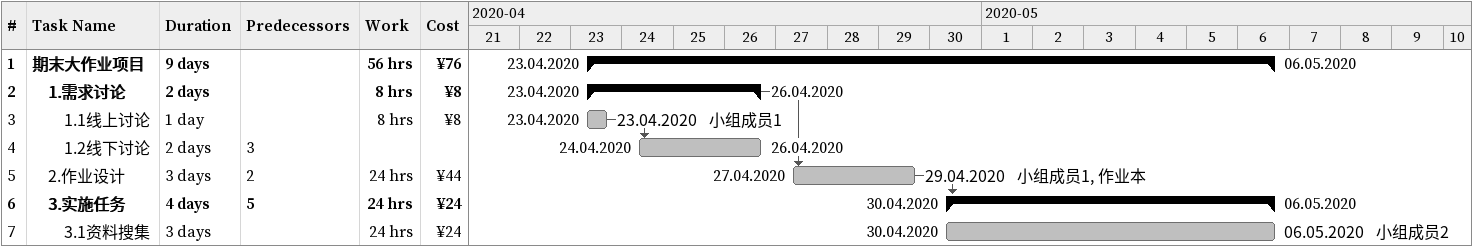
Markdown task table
| ID | Level | Task | Duration | Start | Finish | Predecessors | Resources | Work (h) | Cost (¥) |
|---|---|---|---|---|---|---|---|---|---|
| 1 | 1 | **期末大作业项目** | 9d | 2020-04-23 | 2020-05-06 |  |  | 56 | 76 |
| 2 | 2 | **1.需求讨论** | 2d | 2020-04-23 | 2020-04-26 |  |  | 8 | 8 |
| 3 | 3 | 1.1线上讨论 | 1d | 2020-04-23 | 2020-04-23 |  | 小组成员1 | 8 | 8 |
| 4 | 3 | 1.2线下讨论 | 2d | 2020-04-24 | 2020-04-26 | 3 |  |  |  |
| 5 | 2 | 2.作业设计 | 3d | 2020-04-27 | 2020-04-29 | 2 | 小组成员1, 作业本 | 24 | 44 |
| 6 | 2 | **3.实施任务** | 4d | 2020-04-30 | 2020-05-06 | 5 |  | 24 | 24 |
| 7 | 3 | 3.1资料搜集 | 3d | 2020-04-30 | 2020-05-06 |  | 小组成员2 | 24 | 24 |
